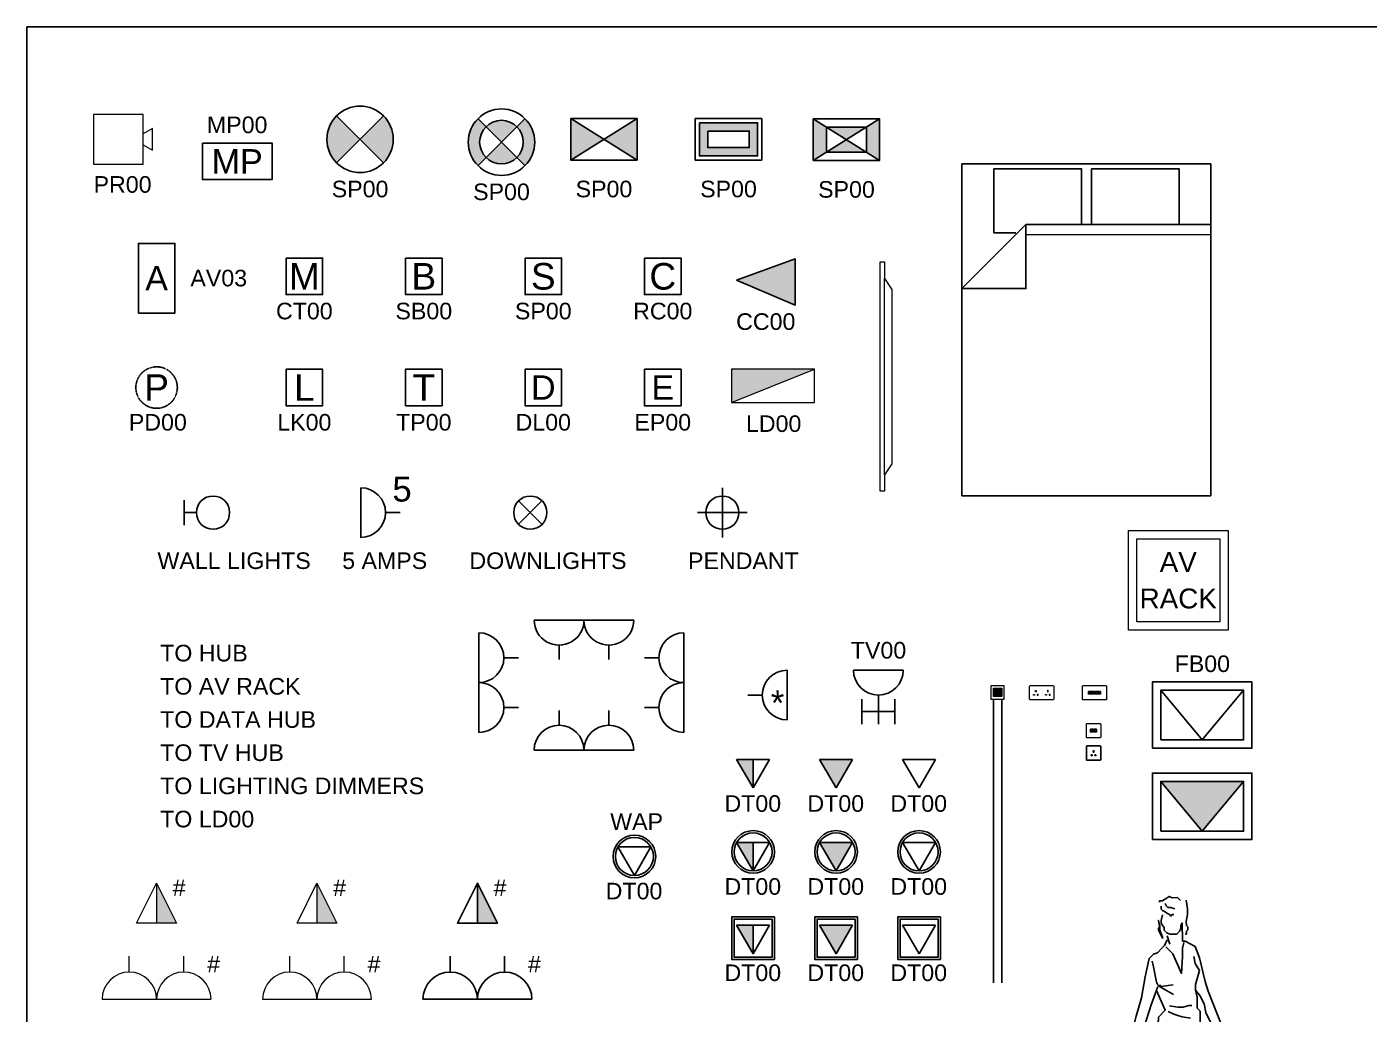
# Model space of a CAD drawing. Header units: millimetres. Extents: x -71336 to -33468, y -26189 to 22712.
# Drawn here: x -71111 to -63022, y -794 to 5157 of the extents above; entities that cross this region are included whole.
import ezdxf
from ezdxf.enums import TextEntityAlignment as Align

# ---------------------------------------------------------------- set-up
doc = ezdxf.new("R2010")
doc.units = ezdxf.units.MM
doc.linetypes.add('DASHED', pattern=[0.75, 0.5, -0.25])
for name, color, linetype in [('SC - 2 Core Speaker', 211, 'DASHED'), ('SC - Audio Equipment', 7, 'Continuous'), ('SC - AV Equipment', 7, 'Continuous'), ('SC - CCTV Camera Equipment', 7, 'Continuous'), ('SC - Containment', 30, 'Continuous'), ('SC - Entry Position Equipment', 7, 'Continuous'), ('SC - Equipment Text', 7, 'Continuous'), ('SC - Furniture', 253, 'Continuous'), ('SC - IDENT', 7, 'Continuous'), ('SC - Layout', 252, 'Continuous'), ('SC - Lighting Equipment', 7, 'Continuous'), ('SC - Power', 7, 'Continuous'), ('SC - Room Controller Equipment', 7, 'Continuous'), ('SC - Tel Data Socket Equipment', 7, 'Continuous'), ('SC - Touch Panel Equipment', 7, 'Continuous'), ('SC - TV Socket Equipment', 7, 'Continuous'), ('SC - Twin Audio', 4, 'DASHED')]:
    doc.layers.add(name, color=color, linetype=linetype)
for name, color, linetype, lineweight in [('SC - Containment HL', 1, 'Continuous', 13), ('SC - Containment LL', 5, 'Continuous', 13), ('SC - Equipment', 7, 'Continuous', 13)]:
    doc.layers.add(name, color=color, linetype=linetype, lineweight=lineweight)
doc.styles.add('CBRE', font='arial.ttf')
doc.styles.get("Standard").update_dxf_attribs({"font": 'arial.ttf', "height": 35})
doc.styles.add('STYLE1', font='arial.ttf', dxfattribs={"height": 50})

# ---------------------------------------------------------------- blocks, each defined once
blk = doc.blocks.new('Dual Speaker')
at = {"layer": 'SC - Audio Equipment'}
h = blk.add_hatch(color=0, dxfattribs=at)
h.paths.add_polyline_path([(-200, 0, 0.198912), (-141.4, -141.4), (-93, -93, -0.198912), (-131.6, 0, -0.198912), (-93, 93), (-141.4, 141.4, 0.198912)])
h.paths.add_polyline_path([(141.4, 141.4), (93, 93, -0.198912), (131.6, 0, -0.198912), (93, -93), (141.4, -141.4, 0.198912), (200, 0, 0.198912)])
h.paths.add_polyline_path([(93, 93, 0.414214), (-93, 93), (0, 0)])
h.paths.add_polyline_path([(0, 0), (-93, -93, 0.414214), (93, -93)])
at = {"layer": 'SC - Audio Equipment', "color": 0}
for p, q in [((-141.4, -141.4), (141.4, 141.4)), ((-141.4, 141.4), (141.4, -141.4))]:
    blk.add_line(p, q, dxfattribs=at)
at = {"layer": 'SC - Audio Equipment', "color": 0, "ltscale": 10}
blk.add_circle((0, 0), 200, dxfattribs=at)
at = {"layer": 'SC - Audio Equipment', "color": 0}
blk.add_circle((0, 0), 131.6, dxfattribs=at)
blk = doc.blocks.new('*U156')
at = {"layer": 'SC - Furniture', "color": 0, "linetype": 'Continuous'}
blk.add_line((426.7, 386.1), (427, 1500), dxfattribs=at)
at = {"layer": 'SC - Furniture', "color": 0, "ltscale": 5}
blk.add_lwpolyline([(0, 0), (2000, 0), (2000, 1500), (0, 1500)], close=True, dxfattribs=at)
at = {"layer": 'SC - Furniture', "color": 0, "linetype": 'Continuous'}
for points in [[(366, 1500), (365.8, 386.1), (751.8, 0), (751.8, 386.1), (365.8, 386.1)], [(365.8, 1310.4), (30.5, 1310.4), (30.5, 782), (365.8, 782)], [(365.8, 721.1), (30.5, 721.1), (30.5, 192.8), (416.6, 192.8), (416.6, 324.9)]]:
    blk.add_lwpolyline(points, dxfattribs=at)
blk = doc.blocks.new('Speaker Mono')
at = {"layer": 'SC - Audio Equipment', "ltscale": 10}
h = blk.add_hatch(color=0, dxfattribs=at)
h.paths.add_polyline_path([(-141.4, -141.4), (0, 0), (-141.4, 141.4, 0.198912), (-200, 0, 0.198912)])
h.paths.add_polyline_path([(141.4, -141.4, 0.198912), (200, 0, 0.198912), (141.4, 141.4), (0, 0)])
at = {"layer": 'SC - Audio Equipment', "color": 0, "ltscale": 10}
for p, q in [((-141.4, -141.4), (141.4, 141.4)), ((141.4, -141.4), (-141.4, 141.4))]:
    blk.add_line(p, q, dxfattribs=at)
blk.add_circle((0, 0), 200, dxfattribs=at)
blk = doc.blocks.new('GENERIC BRUSH PLATE - SINGLE GANG')
at = {"layer": 'SC - Equipment'}
for p, q in [((25, 40.8), (-25, 40.8)), ((25, 39.2), (-25, 39.2))]:
    blk.add_line(p, q, dxfattribs=at)
for points in [[(-40, 0), (-40, 80), (40, 80), (40, 0), (-40, 0)], [(-22, 65), (-22, 40.8)], [(-22, 39.2), (-22, 15)], [(-18, 65), (-18, 40.8)], [(-18, 39.2), (-18, 15)], [(-14, 65), (-14, 40.8)], [(-14, 39.2), (-14, 15)], [(-10, 65), (-10, 40.8)], [(-10, 39.2), (-10, 15)], [(-6, 65), (-6, 40.8)], [(-6, 39.2), (-6, 15)], [(-2, 65), (-2, 40.8)], [(-2, 39.2), (-2, 15)], [(2, 65), (2, 40.8)], [(2, 39.2), (2, 15)], [(6, 65), (6, 40.8)], [(6, 39.2), (6, 15)], [(10, 65), (10, 40.8)], [(10, 39.2), (10, 15)], [(14, 65), (14, 40.8)], [(14, 39.2), (14, 15)], [(18, 65), (18, 40.8)], [(18, 39.2), (18, 15)], [(22, 65), (22, 40.8)], [(22, 39.2), (22, 15)]]:
    blk.add_lwpolyline(points, dxfattribs=at)
blk.add_lwpolyline([(-25, 15), (25, 15), (25, 65), (-25, 65)], close=True, dxfattribs=at)
blk = doc.blocks.new('PERSON')
at = {"color": 0, "linetype": 'ByBlock'}
for p, q in [((35.7, 1497.9), (53.2, 1447.4)), ((338, 892.9), (330, 867.4)), ((122.5, 111.3), (156.8, 61)), ((-195.3, 39.1), (-153, 14.3)), ((199.2, 27.8), (224, 53.5))]:
    blk.add_line(p, q, dxfattribs=at)
for points in [[(-9.1, 1700.4), (-9.2, 1708.9), (7.5, 1709.1), (24.2, 1717.8), (49.1, 1735.1), (66, 1726.9), (99.6, 1727.4), (116.6, 1710.7)], [(150.2, 1711.2), (159.3, 1660.5), (159.8, 1626.7), (152, 1584.2), (152.3, 1558.8), (160.9, 1550.5), (161.1, 1533.6), (152.8, 1525), (153.1, 1508.1), (144.7, 1507.9)], [(-0.4, 1675.1), (-0.1, 1658.2), (8.4, 1649.9), (25.3, 1641.7), (33.8, 1633.3), (50.7, 1625.1), (59.2, 1616.7), (67.5, 1625.3), (75.9, 1625.5)], [(8.7, 1624.5), (0.8, 1590.5), (1.1, 1573.6), (9.7, 1556.8), (18.2, 1548.4), (18.5, 1531.5), (27, 1523.2), (35.5, 1514.8), (52.4, 1506.6), (60.8, 1506.7), (77.6, 1507), (94.3, 1507.2), (110.9, 1524.4), (119, 1541.4), (118.8, 1558.4), (126.9, 1575.4), (128.5, 1465.4)], [(24.6, 1692.4), (33.2, 1675.6), (41.7, 1667.3), (58.5, 1667.5), (83.8, 1659.4)], [(36.1, 1472.5), (19.8, 1438.4), (3.2, 1421.3), (-21.6, 1395.5), (-46.6, 1386.7), (-71.4, 1361), (-95, 1250.6), (-118.4, 1123.3), (-150.4, 1012.8), (-198.1, 826), (-147.4, 801.3), (-115, 886.4), (-99.2, 954.3), (-59.1, 1081.8), (-18.7, 1192.4)], [(28.3, 1430.1), (70.8, 1388.4), (122.9, 1270.6), (129.8, 1372.3), (129.1, 1423.1), (137, 1457)], [(128.5, 1465.4), (145.3, 1465.6), (204.5, 1432.6), (230.6, 1365.3), (266.2, 1221.9), (283.8, 1162.9), (370.9, 944.1)], [(196.9, 1373.3), (205.9, 1331.1), (231.7, 1289.1), (207.7, 1204.1), (208.2, 1170.3), (217.2, 1128.1), (218.2, 1060.4), (235.2, 1043.7), (236, 984.5), (265, 714.1), (240.1, 696.8), (198.3, 687.8), (156.4, 678.7), (114.4, 686.6), (72.5, 677.5), (-70.4, 700.9), (-54.6, 768.8), (-47.2, 836.6), (-39.4, 879), (-31.7, 929.9), (-15.8, 989.4), (-16, 1006.3), (25.3, 1049.2), (-26.7, 1166.9)], [(-54.4, 1344.3), (-45.5, 1310.6), (-27.4, 1217.7), (-18.8, 1200.9), (-10.3, 1192.6), (74.3, 1143)], [(-10.4, 1201), (-1.9, 1192.7), (73.5, 1202.2)], [(208.2, 1170.3), (233.9, 1136.8), (259.7, 1086.4), (268.9, 1035.8), (329.4, 909.7)], [(50.1, 1074.9), (100.6, 1067.2), (134.1, 1067.7), (167.6, 1076.6), (184.4, 1076.9)], [(42.2, 1041), (76, 1024.5), (101.3, 1016.4), (126.6, 1008.3), (177, 1000.6)], [(371.1, 927.2), (397.1, 868.3), (390.2, 766.7), (381.9, 758.1), (364.3, 817.1), (355.6, 833.9), (347.2, 833.8), (339.2, 808.3), (330.7, 816.6), (330.2, 850.4), (321.6, 867.2)], [(-197.6, 792.1), (-221.9, 732.6), (-204.2, 665.1), (-195.8, 665.2), (-180, 733.2), (-163.2, 733.4), (-163.1, 724.9), (-146.3, 725.2), (-155.2, 758.9), (-155.5, 784.3)], [(-146.4, 141.3), (-171.2, 115.6), (-170.7, 81.8), (-195.5, 56), (-203.8, 47.4), (-203.4, 22.1), (-203.3, 13.6), (-186.2, -11.5), (-160.8, -28.1), (-144.1, -19.4), (-127.6, -2.2), (-120.4, 82.5), (-112.7, 133.3), (-96.8, 192.8), (-31.8, 346), (-24.4, 413.8), (8.5, 456.6), (32.4, 550), (64.1, 677.4)], [(-61.9, 692.5), (-75.8, 489.2), (-83.9, 463.7), (-108.2, 404.2), (-140.7, 327.6), (-139.9, 276.8), (-146.4, 141.3)], [(114.5, 678.1), (115.3, 618.9), (124.8, 542.9), (117.4, 475.1), (93.3, 398.6), (102.6, 331), (129.5, 212.9), (130.2, 162.2), (122.4, 119.8), (106.1, 85.7), (106.6, 51.8), (123.7, 26.7), (131.9, 43.7), (140.1, 52.3), (157, 44.1), (199.2, 27.8), (224.6, 11.2), (241.4, 11.4), (266.5, 20.3), (274.7, 28.8), (249.2, 53.9), (215.4, 70.3), (206.7, 95.6), (172.3, 154.3), (180.2, 188.3), (187.6, 256.1), (202.6, 383.2), (202, 425.5), (201.5, 459.3), (226.2, 493.5), (217.3, 527.3), (231.8, 688.2)]]:
    blk.add_lwpolyline(points, dxfattribs=at)
at = {"color": 0, "linetype": 'ByBlock', "elevation": 0}
blk.add_lwpolyline([(10.8, 1480.6), (-15.1, 1531), (-15.2, 1539.5), (-7.1, 1556.5), (-15.9, 1590.3), (-7, 1548.1), (-6.7, 1531.2), (2, 1505.9)], close=True, dxfattribs=at)
blk = doc.blocks.new('LD')
at = {"layer": 'SC - Equipment', "ltscale": 5}
blk.add_hatch(color=256, dxfattribs=at).paths.add_polyline_path([(0, 0), (500, 200), (0, 200)])
blk.add_line((0, 0), (500, 200), dxfattribs=at)
blk.add_lwpolyline([(0, 0), (500, 0), (500, 200), (0, 200)], close=True, dxfattribs=at)
blk = doc.blocks.new('WALL_VoiceData')
at = {"layer": 'SC - AV Equipment', "ltscale": 5}
h = blk.add_hatch(color=256, dxfattribs=at)
h.dxf.hatch_style = 1
h.paths.add_polyline_path([(0, -171.9), (0, 0), (-99.3, 0)])
blk.add_line((0, -171.9), (0, 0), dxfattribs=at)
at = {"layer": 'SC - Tel Data Socket Equipment', "ltscale": 5}
for p, q in [((-99.3, 0), (0, -171.9)), ((-99.3, 0), (99.3, 0)), ((99.3, 0), (0, -171.9))]:
    blk.add_line(p, q, dxfattribs=at)
blk = doc.blocks.new('WALL_VOICE')
at = {"layer": 'SC - AV Equipment', "ltscale": 5}
h = blk.add_hatch(color=256, dxfattribs=at)
h.dxf.hatch_style = 1
h.paths.add_polyline_path([(-99.3, 0), (0, -171.9), (99.3, 0)])
at = {"layer": 'SC - Tel Data Socket Equipment', "ltscale": 5}
for p, q in [((-99.3, 0), (0, -171.9)), ((-99.3, 0), (99.3, 0)), ((99.3, 0), (0, -171.9))]:
    blk.add_line(p, q, dxfattribs=at)
blk = doc.blocks.new('WALL_DATA')
at = {"layer": 'SC - Tel Data Socket Equipment', "ltscale": 5}
for p, q in [((-99.3, 0), (0, -171.9)), ((-99.3, 0), (99.3, 0)), ((99.3, 0), (0, -171.9))]:
    blk.add_line(p, q, dxfattribs=at)
blk = doc.blocks.new('CEILING_VOICEDATA')
at = {"layer": 'SC - AV Equipment', "ltscale": 5}
h = blk.add_hatch(color=256, dxfattribs=at)
h.dxf.hatch_style = 1
h.paths.add_polyline_path([(0, 0), (-99.3, 0), (0, -171.9)])
blk.add_line((0, -171.9), (0, 0), dxfattribs=at)
at = {"layer": 'SC - Tel Data Socket Equipment', "ltscale": 5}
for p, q in [((-99.3, 0), (0, -171.9)), ((-99.3, 0), (99.3, 0)), ((99.3, 0), (0, -171.9))]:
    blk.add_line(p, q, dxfattribs=at)
for radius in [128.4, 114.6]:
    blk.add_circle((0, -57.3), radius, dxfattribs=at)
blk = doc.blocks.new('CEILING_VOICE')
at = {"ltscale": 5}
h = blk.add_hatch(color=256, dxfattribs=at)
h.dxf.hatch_style = 1
h.paths.add_polyline_path([(99.3, 0), (-99.3, 0), (0, -171.9)])
at = {"layer": 'SC - Tel Data Socket Equipment', "ltscale": 5}
for p, q in [((-99.3, 0), (0, -171.9)), ((-99.3, 0), (99.3, 0)), ((99.3, 0), (0, -171.9))]:
    blk.add_line(p, q, dxfattribs=at)
for radius in [128.4, 114.6]:
    blk.add_circle((0, -57.3), radius, dxfattribs=at)
blk = doc.blocks.new('CEILING_DATA')
at = {"layer": 'SC - Tel Data Socket Equipment', "ltscale": 5}
for p, q in [((-99.3, 0), (0, -171.9)), ((-99.3, 0), (99.3, 0)), ((99.3, 0), (0, -171.9))]:
    blk.add_line(p, q, dxfattribs=at)
for radius in [128.4, 114.6]:
    blk.add_circle((0, -57.3), radius, dxfattribs=at)
blk = doc.blocks.new('FLOOR_VOICEDATA')
at = {"layer": 'SC - AV Equipment', "ltscale": 5}
h = blk.add_hatch(color=256, dxfattribs=at)
h.dxf.hatch_style = 1
h.paths.add_polyline_path([(0, 0), (-99.3, 0), (0, -171.9)])
blk.add_line((0, -171.9), (0, 0), dxfattribs=at)
for points in [[(128.4, 51.1), (-128.4, 51.1), (-128.4, -205.7), (128.4, -205.7)], [(114.6, 37.3), (-114.6, 37.3), (-114.6, -191.9), (114.6, -191.9)]]:
    blk.add_lwpolyline(points, close=True, dxfattribs=at)
at = {"layer": 'SC - Tel Data Socket Equipment', "ltscale": 5}
for p, q in [((-99.3, 0), (0, -171.9)), ((-99.3, 0), (99.3, 0)), ((99.3, 0), (0, -171.9))]:
    blk.add_line(p, q, dxfattribs=at)
blk = doc.blocks.new('FLOOR_VOICE')
at = {"layer": 'SC - AV Equipment', "ltscale": 5}
h = blk.add_hatch(color=256, dxfattribs=at)
h.dxf.hatch_style = 1
h.paths.add_polyline_path([(99.3, 0), (-99.3, 0), (0, -171.9)])
for points in [[(128.4, 51.1), (-128.4, 51.1), (-128.4, -205.7), (128.4, -205.7)], [(114.6, 37.3), (-114.6, 37.3), (-114.6, -191.9), (114.6, -191.9)]]:
    blk.add_lwpolyline(points, close=True, dxfattribs=at)
at = {"layer": 'SC - Tel Data Socket Equipment', "ltscale": 5}
for p, q in [((-99.3, 0), (0, -171.9)), ((-99.3, 0), (99.3, 0)), ((99.3, 0), (0, -171.9))]:
    blk.add_line(p, q, dxfattribs=at)
blk = doc.blocks.new('FLOOR_DATA')
at = {"layer": 'SC - AV Equipment', "ltscale": 5}
for points in [[(128.4, 51.1), (-128.4, 51.1), (-128.4, -205.7), (128.4, -205.7)], [(114.6, 37.3), (-114.6, 37.3), (-114.6, -191.9), (114.6, -191.9)]]:
    blk.add_lwpolyline(points, close=True, dxfattribs=at)
at = {"layer": 'SC - Tel Data Socket Equipment', "ltscale": 5}
for p, q in [((-99.3, 0), (0, -171.9)), ((-99.3, 0), (99.3, 0)), ((99.3, 0), (0, -171.9))]:
    blk.add_line(p, q, dxfattribs=at)
blk = doc.blocks.new('Downlights')
at = {"color": 0, "linetype": 'ByBlock'}
for p, q in [((70.6, -70.6), (-70.6, 70.6)), ((-70.5, -70.5), (70.5, 70.5))]:
    blk.add_line(p, q, dxfattribs=at)
blk.add_circle((0, 0), 100, dxfattribs=at)
blk = doc.blocks.new('Motorised Curtain')
at = {"color": 0, "linetype": 'ByBlock'}
blk.add_lwpolyline([(-110, 220), (110, 220), (110, 0), (-110, 0)], close=True, dxfattribs=at)
at = {"color": 0, "linetype": 'ByBlock', "style": 'STYLE1'}
blk.add_text('M', height=160, dxfattribs=at).set_placement((0, 110), align=Align.MIDDLE_CENTER)
blk = doc.blocks.new('Speaker')
at = {"layer": 'SC - Audio Equipment', "color": 0, "linetype": 'ByBlock'}
blk.add_lwpolyline([(-110, 220), (110, 220), (110, 0), (-110, 0)], close=True, dxfattribs=at)
at = {"layer": 'SC - Audio Equipment', "color": 0, "linetype": 'ByBlock', "style": 'STYLE1'}
blk.add_text('S', height=160, dxfattribs=at).set_placement((0, 110), align=Align.MIDDLE_CENTER)
blk = doc.blocks.new('Lighting Keypad')
at = {"layer": 'SC - Lighting Equipment', "color": 0, "linetype": 'ByBlock'}
blk.add_lwpolyline([(-110, 220), (110, 220), (110, 0), (-110, 0)], close=True, dxfattribs=at)
at = {"layer": 'SC - Lighting Equipment', "color": 0, "linetype": 'ByBlock', "style": 'STYLE1'}
blk.add_text('L', height=160, dxfattribs=at).set_placement((0, 110), align=Align.MIDDLE_CENTER)
blk = doc.blocks.new('Projector')
at = {"layer": 'SC - Equipment', "color": 0, "linetype": 'ByBlock'}
blk.add_lwpolyline([(150, 117.5), (150, 300), (-150, 300), (-150, 0), (150, 0), (150, 117.5), (206.2, 85), (206.2, 215), (150, 182.5)], dxfattribs=at)
blk = doc.blocks.new('AV Rack')
at = {"layer": 'SC - Equipment', "color": 0}
for points in [[(-300, 600), (300, 600), (300, 0), (-300, 0)], [(-250, 550), (250, 550), (250, 50), (-250, 50)]]:
    blk.add_lwpolyline(points, close=True, dxfattribs=at)
at = {"layer": 'SC - Equipment', "color": 0, "insert": (0, 300), "char_height": 120, "attachment_point": 5, "line_spacing_factor": 1.1, "style": 'STYLE1', "bg_fill": 3, "box_fill_scale": 1.05, "bg_fill_color": 256, "bg_fill_transparency": 0}
blk.add_mtext_dynamic_manual_height_columns('AV RACK', width=349.567, gutter_width=150, heights=[0], dxfattribs=at)
blk = doc.blocks.new('CCTV Camera')
at = {"layer": 'SC - CCTV Camera Equipment'}
blk.add_hatch(color=256, dxfattribs=at).paths.add_polyline_path([(-353.5, 10.5), (0, -139.2), (0, 139.2)])
blk.add_lwpolyline([(-353.5, 10.5), (0, -139.2), (0, 139.2)], close=True, dxfattribs=at)
blk = doc.blocks.new('HIGH LEVEL DSSO')
at = {"layer": 'SC - Containment HL'}
for p, q in [((-164.1, 164.1), (-164.1, 259.8)), ((164.1, 164.1), (164.1, 259.8)), ((-328.1, 0), (328.1, 0))]:
    blk.add_line(p, q, dxfattribs=at)
for centre in [(-164.1, 0), (164.1, 0)]:
    blk.add_arc(centre, 164.1, 0, 180, dxfattribs=at)
blk = doc.blocks.new('*U92')
at = {"layer": 'SC - Containment HL'}
blk.add_blockref('HIGH LEVEL DSSO', (0, 0), dxfattribs=at)
at = {"layer": 'SC - Containment HL', "ltscale": 5, "style": 'CBRE'}
blk.add_attdef('POWER', text='', height=100, dxfattribs=at).set_placement((305.1, 212.1), align=Align.MIDDLE_LEFT)
blk = doc.blocks.new('LOW LEVEL DATA SYMBOL')
at = {"layer": 'SC - Containment LL'}
blk.add_hatch(color=256, dxfattribs=at).paths.add_polyline_path([(120.3, 0), (0, 240.5), (0, 0)])
blk.add_line((0, 240.5), (0, 0), dxfattribs=at)
blk.add_lwpolyline([(0, 240.5), (0, 240.5), (120.3, 0), (-120.3, 0)], close=True, dxfattribs=at)
blk = doc.blocks.new('*U93')
at = {"layer": 'SC - Containment LL'}
blk.add_blockref('LOW LEVEL DATA SYMBOL', (0, 0), dxfattribs=at)
at = {"layer": 'SC - Containment LL', "ltscale": 5, "style": 'CBRE'}
blk.add_attdef('DATA', text='', height=100, dxfattribs=at).set_placement((97.2, 212.1), align=Align.MIDDLE_LEFT)
blk = doc.blocks.new('HIGH LEVEL DATA SYMBOL')
at = {"layer": 'SC - Containment HL'}
blk.add_hatch(color=256, dxfattribs=at).paths.add_polyline_path([(120.3, 0), (0, 240.5), (0, 0)])
blk.add_line((0, 240.5), (0, 0), dxfattribs=at)
blk.add_lwpolyline([(0, 240.5), (0, 240.5), (120.3, 0), (-120.3, 0)], close=True, dxfattribs=at)
blk = doc.blocks.new('*U94')
at = {"layer": 'SC - Containment HL'}
blk.add_blockref('HIGH LEVEL DATA SYMBOL', (0, 0), dxfattribs=at)
at = {"layer": 'SC - Containment HL', "ltscale": 5, "style": 'CBRE'}
blk.add_attdef('DATA', text='', height=100, dxfattribs=at).set_placement((97.2, 212.1), align=Align.MIDDLE_LEFT)
blk = doc.blocks.new('LOW LEVEL DSSO')
at = {"layer": 'SC - Containment LL'}
for p, q in [((-164.1, 164.1), (-164.1, 259.8)), ((164.1, 164.1), (164.1, 259.8)), ((-328.1, 0), (328.1, 0))]:
    blk.add_line(p, q, dxfattribs=at)
for centre in [(-164.1, 0), (164.1, 0)]:
    blk.add_arc(centre, 164.1, 0, 180, dxfattribs=at)
blk = doc.blocks.new('*U95')
at = {"layer": 'SC - Containment LL'}
blk.add_blockref('LOW LEVEL DSSO', (0, 0), dxfattribs=at)
at = {"layer": 'SC - Containment LL', "ltscale": 5, "style": 'CBRE'}
blk.add_attdef('POWER', text='', height=100, dxfattribs=at).set_placement((305.1, 212.1), align=Align.MIDDLE_LEFT)
blk = doc.blocks.new('*U101')
at = {"color": 0, "linetype": 'ByBlock'}
blk.add_line((0, 300), (0, -300), dxfattribs=at)
at = {"color": 0, "linetype": 'ByBlock', "ltscale": 10}
for p, q in [((150, 150), (237.5, 150)), ((150, -150), (237.5, -150))]:
    blk.add_line(p, q, dxfattribs=at)
for centre in [(0, 150), (0, -150)]:
    blk.add_arc(centre, 150, 270, 90, dxfattribs=at)
blk = doc.blocks.new('*U102')
at = {"color": 0, "linetype": 'ByBlock'}
blk.add_line((0, 300), (0, -300), dxfattribs=at)
at = {"color": 0, "linetype": 'ByBlock', "ltscale": 10}
for p, q in [((150, 150), (237.5, 150)), ((150, -150), (237.5, -150))]:
    blk.add_line(p, q, dxfattribs=at)
for centre in [(0, 150), (0, -150)]:
    blk.add_arc(centre, 150, 270, 90, dxfattribs=at)
blk = doc.blocks.new('*U103')
at = {"color": 0, "linetype": 'ByBlock'}
blk.add_line((0, 300), (0, -300), dxfattribs=at)
at = {"color": 0, "linetype": 'ByBlock', "ltscale": 10}
for p, q in [((150, 150), (237.5, 150)), ((150, -150), (237.5, -150))]:
    blk.add_line(p, q, dxfattribs=at)
for centre in [(0, 150), (0, -150)]:
    blk.add_arc(centre, 150, 270, 90, dxfattribs=at)
blk = doc.blocks.new('*U104')
at = {"color": 0, "linetype": 'ByBlock'}
blk.add_line((0, 300), (0, -300), dxfattribs=at)
at = {"color": 0, "linetype": 'ByBlock', "ltscale": 10}
for p, q in [((150, 150), (237.5, 150)), ((150, -150), (237.5, -150))]:
    blk.add_line(p, q, dxfattribs=at)
for centre in [(0, 150), (0, -150)]:
    blk.add_arc(centre, 150, 270, 90, dxfattribs=at)
blk = doc.blocks.new('*U105')
at = {"color": 0, "ltscale": 10}
for p, q in [((-100, 175), (-100, 325)), ((0, 150), (0, 325)), ((100, 175), (100, 325)), ((-100, 250), (100, 250))]:
    blk.add_line(p, q, dxfattribs=at)
at = {"color": 0, "linetype": 'ByBlock'}
blk.add_line((150, 0), (-150, 0), dxfattribs=at)
at = {"color": 0, "ltscale": 10}
blk.add_arc((0, 0), 150, 0, 180, dxfattribs=at)
blk = doc.blocks.new('TABLE CONNECTION BOX')
at = {"layer": 'SC - Containment', "ltscale": 5}
h = blk.add_hatch(color=256, dxfattribs=at)
h.dxf.hatch_style = 1
h.paths.add_polyline_path([(-250, 150), (250, 150), (0, -150)])
for points in [[(-300, -200), (-300, 200), (300, 200), (300, -200)], [(-250, -150), (-250, 150), (250, 150), (250, -150)]]:
    blk.add_lwpolyline(points, close=True, dxfattribs=at)
at = {"layer": 'SC - Containment'}
blk.add_lwpolyline([(-250, 150), (0, -150), (250, 150)], dxfattribs=at)
blk = doc.blocks.new('Speaker - Invisible Stereo')
at = {"ltscale": 5}
h = blk.add_hatch(color=0, dxfattribs=at)
h.dxf.hatch_style = 1
h.paths.add_polyline_path([(-120, 75), (0, 0), (120, 75)])
h.paths.add_polyline_path([(120, -75), (0, 0), (-120, -75)])
h.paths.add_polyline_path([(200, 125), (120, 75), (120, -75), (200, -125)])
h.paths.add_polyline_path([(-200, -125), (-120, -75), (-120, 75), (-200, 125)])
at = {"color": 0, "ltscale": 5}
for points in [[(-200, -125), (200, -125), (200, 125), (-200, 125)], [(-120, -75), (120, -75), (120, 75), (-120, 75)], [(-120, -75), (120, -75), (120, 75), (-120, 75)]]:
    blk.add_lwpolyline(points, close=True, dxfattribs=at)
for points in [[(-200, 125), (200, -125)], [(-200, -125), (200, 125)]]:
    blk.add_lwpolyline(points, dxfattribs=at)
blk = doc.blocks.new('Speaker - Invisible Mono')
at = {"ltscale": 5}
h = blk.add_hatch(color=0, dxfattribs=at)
h.dxf.hatch_style = 1
h.paths.add_polyline_path([(200, -125), (200, 125), (0, 0)])
h.paths.add_polyline_path([(-200, 125), (-200, -125), (0, 0)])
blk.add_lwpolyline([(-200, 125), (200, 125), (200, -125), (-200, -125)], close=True, dxfattribs=at)
for points in [[(-200, -125), (200, 125)], [(200, -125), (-200, 125)]]:
    blk.add_lwpolyline(points, dxfattribs=at)
blk = doc.blocks.new('INVISIBLE SUB')
at = {"layer": 'SC - Audio Equipment', "ltscale": 5}
h = blk.add_hatch(color=0, dxfattribs=at)
h.dxf.hatch_style = 1
h.paths.add_polyline_path([(-175, 100), (-175, -100), (175, -100), (175, 100)])
h.paths.add_polyline_path([(125, 50), (125, -50), (-125, -50), (-125, 50)], flags=16)
at = {"layer": 'SC - Audio Equipment', "color": 0, "ltscale": 5}
for points in [[(-200, 125), (200, 125), (200, -125), (-200, -125)], [(-175, 100), (175, 100), (175, -100), (-175, -100)], [(-125, 50), (125, 50), (125, -50), (-125, -50)]]:
    blk.add_lwpolyline(points, close=True, dxfattribs=at)
blk = doc.blocks.new('MID LEVEL DATA')
at = {"layer": 'SC - Containment'}
blk.add_hatch(color=256, dxfattribs=at).paths.add_polyline_path([(120.3, 0), (0, 240.5), (0, 0)])
blk.add_line((0, 240.5), (0, 0), dxfattribs=at)
blk.add_lwpolyline([(0, 240.5), (0, 240.5), (120.3, 0), (-120.3, 0)], close=True, dxfattribs=at)
blk = doc.blocks.new('MID LEVEL POWER')
at = {"layer": 'SC - Containment'}
for p, q in [((-164.1, 164.1), (-164.1, 259.8)), ((164.1, 164.1), (164.1, 259.8)), ((-328.1, 0), (328.1, 0))]:
    blk.add_line(p, q, dxfattribs=at)
for centre in [(-164.1, 0), (164.1, 0)]:
    blk.add_arc(centre, 164.1, 0, 180, dxfattribs=at)
blk = doc.blocks.new('GENERIC DSSO')
at = {"layer": 'SC - Equipment', "ltscale": 5}
blk.add_lwpolyline([(-65, 86), (71, 86, -0.414213562), (76, 81), (76, 5, -0.414213562), (71, 0), (-65, 0, -0.414213562), (-70, 5), (-70, 81, -0.414213562)], format="xyb", close=True, dxfattribs=at)
for points in [[(-47.775, 32.6675), (-41.425, 32.6675), (-41.425, 28.6675), (-47.775, 28.6675)], [(-35.5, 56.8325), (-31.5, 56.8325), (-31.5, 48.9025), (-35.5, 48.9025)], [(-19.225, 32.6675), (-25.575, 32.6675), (-25.575, 28.6675), (-19.225, 28.6675)], [(25.225, 32.6675), (31.575, 32.6675), (31.575, 28.6675), (25.225, 28.6675)], [(41.5, 56.8325), (37.5, 56.8325), (37.5, 48.9025), (41.5, 48.9025)], [(53.775, 32.6675), (47.425, 32.6675), (47.425, 28.6675), (53.775, 28.6675)]]:
    blk.add_lwpolyline(points, close=True, dxfattribs=at)
blk = doc.blocks.new('GENERIC LAN 4-PORT')
at = {"layer": 'SC - Equipment'}
for p, q in [((-36.7, 34.5), (-36.7, 51.5)), ((-20.2, 51.5), (-36.7, 51.5)), ((-20.2, 34.5), (-36.7, 34.5)), ((-34.8, 47.2), (-34.8, 39.9)), ((-22.1, 47.2), (-34.8, 47.2)), ((-34.8, 39.9), (-31.6, 39.9)), ((-31.6, 39.9), (-31.6, 36.7)), ((-31.6, 36.7), (-25.4, 36.7)), ((-25.4, 36.7), (-25.4, 39.9)), ((-25.4, 39.9), (-22.1, 39.9)), ((-22.1, 39.9), (-22.1, 47.2)), ((-20.2, 51.5), (-20.2, 34.5)), ((-17.7, 34.5), (-17.7, 51.5)), ((-1.2, 51.5), (-17.7, 51.5)), ((-1.2, 34.5), (-17.7, 34.5)), ((-15.8, 47.2), (-15.8, 39.9)), ((-3.1, 47.2), (-15.8, 47.2)), ((-15.8, 39.9), (-12.6, 39.9)), ((-12.6, 39.9), (-12.6, 36.7)), ((-12.6, 36.7), (-6.4, 36.7)), ((-6.4, 36.7), (-6.4, 39.9)), ((-6.4, 39.9), (-3.1, 39.9)), ((-3.1, 39.9), (-3.1, 47.2)), ((-1.2, 51.5), (-1.2, 34.5)), ((1.3, 34.5), (1.3, 51.5)), ((17.7, 51.5), (1.3, 51.5)), ((17.7, 34.5), (1.3, 34.5)), ((3.1, 47.2), (3.1, 39.9)), ((15.8, 47.2), (3.1, 47.2)), ((3.1, 39.9), (6.4, 39.9)), ((6.4, 39.9), (6.4, 36.7)), ((6.4, 36.7), (12.6, 36.7)), ((12.6, 36.7), (12.6, 39.9)), ((12.6, 39.9), (15.8, 39.9)), ((15.8, 39.9), (15.8, 47.2)), ((17.7, 51.5), (17.7, 34.5)), ((20.2, 34.5), (20.2, 51.5)), ((36.7, 51.5), (20.2, 51.5)), ((36.7, 34.5), (20.2, 34.5)), ((22.1, 47.2), (22.1, 39.9)), ((34.8, 47.2), (22.1, 47.2)), ((22.1, 39.9), (25.4, 39.9)), ((25.4, 39.9), (25.4, 36.7)), ((25.4, 36.7), (31.6, 36.7)), ((31.6, 36.7), (31.6, 39.9)), ((31.6, 39.9), (34.8, 39.9)), ((34.8, 39.9), (34.8, 47.2)), ((36.7, 51.5), (36.7, 34.5))]:
    blk.add_line(p, q, dxfattribs=at)
at = {"layer": 'SC - Equipment', "ltscale": 5}
blk.add_lwpolyline([(-68, 86), (68, 86, -0.414214), (73, 81), (73, 5, -0.414214), (68, 0), (-68, 0, -0.414214), (-73, 5), (-73, 81, -0.414214)], format="xyb", close=True, dxfattribs=at)
blk = doc.blocks.new('GENERIC LAN 2-PORT')
at = {"layer": 'SC - Equipment', "color": 32, "true_color": 0xcd6928}
for p, q in [((-17.7, 34.5), (-17.7, 51.5)), ((-1.3, 51.5), (-17.7, 51.5)), ((-1.3, 34.5), (-17.7, 34.5)), ((-15.8, 47.2), (-15.8, 39.9)), ((-3.1, 47.2), (-15.8, 47.2)), ((-15.8, 39.9), (-12.6, 39.9)), ((-12.6, 39.9), (-12.6, 36.7)), ((-12.6, 36.7), (-6.4, 36.7)), ((-6.4, 36.7), (-6.4, 39.9)), ((-6.4, 39.9), (-3.1, 39.9)), ((-3.1, 39.9), (-3.1, 47.2)), ((-1.3, 51.5), (-1.3, 34.5)), ((1.2, 34.5), (1.2, 51.5)), ((17.7, 51.5), (1.2, 51.5)), ((17.7, 34.5), (1.2, 34.5)), ((3.1, 47.2), (3.1, 39.9)), ((15.8, 47.2), (3.1, 47.2)), ((3.1, 39.9), (6.4, 39.9)), ((6.4, 39.9), (6.4, 36.7)), ((6.4, 36.7), (12.6, 36.7)), ((12.6, 36.7), (12.6, 39.9)), ((12.6, 39.9), (15.8, 39.9)), ((15.8, 39.9), (15.8, 47.2)), ((17.7, 51.5), (17.7, 34.5))]:
    blk.add_line(p, q, dxfattribs=at)
at = {"layer": 'SC - Equipment', "color": 32, "ltscale": 5, "true_color": 0xcd6928}
blk.add_lwpolyline([(-38, 86), (38, 86, -0.414214), (43, 81), (43, 5, -0.414214), (38, 0), (-38, 0, -0.414214), (-43, 5), (-43, 81, -0.414214)], format="xyb", close=True, dxfattribs=at)
blk = doc.blocks.new('GENERIC SINGLE GANG 13A SOCKET - FRONT')
at = {"layer": 'SC - Containment', "ltscale": 5}
blk.add_lwpolyline([(-38, 86), (38, 86, -0.414213562), (43, 81), (43, 5, -0.414213562), (38, 0), (-38, 0, -0.414213562), (-43, 5), (-43, 81, -0.414213562)], format="xyb", close=True, dxfattribs=at)
for points in [[(-14.275, 32.6675), (-7.925, 32.6675), (-7.925, 28.6675), (-14.275, 28.6675)], [(-2, 56.8325), (2, 56.8325), (2, 48.9025), (-2, 48.9025)], [(14.275, 32.6675), (7.925, 32.6675), (7.925, 28.6675), (14.275, 28.6675)]]:
    blk.add_lwpolyline(points, close=True, dxfattribs=at)
blk = doc.blocks.new('FLOOR CONNECTION BOX')
at = {"layer": 'SC - Containment', "ltscale": 5}
for points in [[(-300, -200), (-300, 200), (300, 200), (300, -200)], [(-250, -150), (-250, 150), (250, 150), (250, -150)]]:
    blk.add_lwpolyline(points, close=True, dxfattribs=at)
at = {"layer": 'SC - Containment'}
blk.add_lwpolyline([(-250, 150), (0, -150), (250, 150)], dxfattribs=at)
blk = doc.blocks.new('Subwoofer Plate')
at = {"layer": 'SC - Audio Equipment', "color": 0, "linetype": 'ByBlock'}
blk.add_lwpolyline([(-110, 220), (110, 220), (110, 0), (-110, 0)], close=True, dxfattribs=at)
at = {"layer": 'SC - Audio Equipment', "color": 0, "linetype": 'ByBlock', "ltscale": 5, "insert": (0, 110), "char_height": 160, "width": 190, "attachment_point": 5, "style": 'STYLE1', "bg_fill": 3, "box_fill_scale": 1, "bg_fill_color": 256, "bg_fill_transparency": 0}
blk.add_mtext('B', dxfattribs=at)
blk = doc.blocks.new('PIR Symbol')
at = {"layer": 'SC - Lighting Equipment', "linetype": 'ByBlock'}
blk.add_circle((0, 0), 125, dxfattribs=at)
at = {"layer": 'SC - Lighting Equipment', "ltscale": 5, "insert": (0, 0), "char_height": 160, "width": 149.831, "attachment_point": 5, "style": 'STYLE1', "bg_fill": 3, "box_fill_scale": 1, "bg_fill_color": 256, "bg_fill_transparency": 0}
blk.add_mtext('P', dxfattribs=at)
blk = doc.blocks.new('SPUR')
at = {"layer": 'SC - Power', "ltscale": 5}
for points in [[(-0.4, -150, -0.998806), (0, 150), (0, -150, -0.414214)], [(-237.5, 0), (-150, 0, -0.414214)]]:
    blk.add_lwpolyline(points, format="xyb", dxfattribs=at)
at = {"layer": 'SC - Power', "linetype": 'ByBlock', "ltscale": 5}
blk.add_text('*', height=150, dxfattribs=at).set_placement((-98.2, -122.4))

msp = doc.modelspace()

# ---------------------------------------------------------------- linework, layer by layer
at = {"layer": 'SC - Audio Equipment'}
msp.add_lwpolyline([(-70163.804, 2229.212), (-70088.804, 2229.212, -0.05054997)], format="xyb", dxfattribs=at)
at = {"layer": 'SC - AV Equipment', "linetype": 'ByBlock'}
for points in [[(-70053.389, 4456.085), (-70053.389, 4236.085), (-69633.389, 4236.085), (-69633.389, 4456.085)], [(-70439.051, 3431.986), (-70219.051, 3431.986), (-70219.051, 3851.986), (-70439.051, 3851.986)]]:
    msp.add_lwpolyline(points, close=True, dxfattribs=at)
at = {"layer": 'SC - Containment'}
for p, q in [((-65285.49, 1105.294), (-65285.49, -604.06)), ((-65235.49, 1105.294), (-65235.49, -604.06))]:
    msp.add_line(p, q, dxfattribs=at)
at = {"layer": 'SC - Entry Position Equipment'}
for points in [[(-68108.72, 3092.821), (-67888.72, 3092.821), (-67888.72, 2872.821), (-68108.72, 2872.821)], [(-67388.72, 3092.821), (-67168.72, 3092.821), (-67168.72, 2872.821), (-67388.72, 2872.821)]]:
    msp.add_lwpolyline(points, close=True, dxfattribs=at)
at = {"layer": 'SC - Equipment', "color": 6, "ltscale": 5}
msp.add_lwpolyline([(-65943.239, 2457.454), (-65943.239, 3640.454), (-65897.239, 3574.636), (-65897.239, 2523.272), (-65943.239, 2457.454), (-65943.239, 2357.454), (-65969.239, 2357.454), (-65969.239, 3740.454), (-65943.239, 3740.454), (-65943.239, 3640.454)], dxfattribs=at)
at = {"layer": 'SC - Layout'}
msp.add_lwpolyline([(-71111.023, 5156.741), (-54485.835, 5156.741), (-54485.835, -5688.854), (-71111.023, -5688.854)], close=True, dxfattribs=at)
at = {"layer": 'SC - Lighting Equipment', "linetype": 'ByBlock'}
for p, q in [((-66919.455, 2079.212), (-66919.455, 2379.212)), ((-67069.455, 2229.212), (-66769.455, 2229.212))]:
    msp.add_line(p, q, dxfattribs=at)
at = {"layer": 'SC - Lighting Equipment'}
for points in [[(-69099.197, 2379.212), (-69099.197, 2079.212, 0.99801116), (-69098.599, 2379.211)], [(-68861.697, 2229.212), (-68949.197, 2229.212, 0.41421356)]]:
    msp.add_lwpolyline(points, format="xyb", dxfattribs=at)
msp.add_lwpolyline([(-70163.804, 2154.212), (-70163.804, 2304.212)], dxfattribs=at)
msp.add_circle((-69988.804, 2229.212), 100, dxfattribs=at)
at = {"layer": 'SC - Lighting Equipment', "linetype": 'ByBlock'}
msp.add_circle((-66919.455, 2229.212), 100, dxfattribs=at)
at = {"layer": 'SC - Room Controller Equipment', "linetype": 'ByBlock'}
msp.add_lwpolyline([(-67388.72, 3763.334), (-67168.72, 3763.334), (-67168.72, 3543.334), (-67388.72, 3543.334)], close=True, dxfattribs=at)
at = {"layer": 'SC - Touch Panel Equipment', "linetype": 'ByBlock'}
msp.add_lwpolyline([(-68828.72, 3092.821), (-68608.72, 3092.821), (-68608.72, 2872.821), (-68828.72, 2872.821)], close=True, dxfattribs=at)

# ---------------------------------------------------------------- block references
for name, p in [('Speaker - Invisible Mono', (-67632.963, 4478.77)), ('Speaker - Invisible Stereo', (-66171.5, 4476.398)), ('SPUR', (-66529.333, 1129.617))]:
    msp.add_blockref(name, p)
at = {"rotation": 1.494176530970429e-05}
msp.add_blockref('PERSON', (-64275.496, -1818.674, 0), dxfattribs=at)
at = {"layer": 'SC - Audio Equipment'}
for name, p in [('Speaker Mono', (-69102.75, 4478.77)), ('INVISIBLE SUB', (-66882.463, 4478.77))]:
    msp.add_blockref(name, p, dxfattribs=at)
at = {"layer": 'SC - Audio Equipment', "linetype": 'ByBlock'}
msp.add_blockref('Dual Speaker', (-68250.545, 4461.757), dxfattribs=at)
at = {"layer": 'SC - Containment'}
msp.add_blockref('FLOOR CONNECTION BOX', (-64027.942, 1008.991, 500), dxfattribs=at)
at = {"layer": 'SC - Containment', "ltscale": 5}
ref = msp.add_blockref('MID LEVEL DATA', (-68395.543, -244.238), dxfattribs=at)
ref.add_attrib('DATA', '#', dxfattribs={"ltscale": 5, "height": 100, "style": 'CBRE'}).set_placement((-68298.318, -32.129), align=Align.MIDDLE_LEFT)
ref = msp.add_blockref('MID LEVEL POWER', (-68395.543, -704.003), dxfattribs=at)
ref.add_attrib('POWER', '#', dxfattribs={"ltscale": 5, "height": 100, "style": 'CBRE'}).set_placement((-68090.467, -491.895), align=Align.MIDDLE_LEFT)
at = {"layer": 'SC - Containment HL'}
for name, p, values in [('*U94', (-69362.428, -244.238), {'DATA': '#'}), ('*U92', (-69362.428, -704.003), {'POWER': '#'})]:
    msp.add_blockref(name, p, dxfattribs=at).add_auto_attribs(values)
at = {"layer": 'SC - Containment LL'}
for name, p, values in [('*U93', (-70329.312, -244.238), {'DATA': '#'}), ('*U95', (-70329.312, -704.003), {'POWER': '#'})]:
    msp.add_blockref(name, p, dxfattribs=at).add_auto_attribs(values)
at = {"layer": 'SC - Equipment'}
for name, p in [('Projector', (-70559.594, 4328.77)), ('Speaker', (-67998.72, 3543.334)), ('Lighting Keypad', (-69438.72, 2872.821)), ('LD', (-66864.533, 2893.291)), ('GENERIC DSSO', (-64997.522, 1100.21)), ('GENERIC LAN 4-PORT', (-64676.662, 1100.21)), ('TABLE CONNECTION BOX', (-64027.942, 458.991, 500))]:
    msp.add_blockref(name, p, dxfattribs=at)
at = {"layer": 'SC - Equipment', "xscale": -1}
msp.add_blockref('GENERIC BRUSH PLATE - SINGLE GANG', (-65260.522, 1105.294), dxfattribs=at)
at = {"layer": 'SC - Equipment', "ltscale": 5}
for name, p in [('GENERIC LAN 2-PORT', (-64682.522, 871.77)), ('GENERIC SINGLE GANG 13A SOCKET - FRONT', (-64682.522, 736.646))]:
    msp.add_blockref(name, p, dxfattribs=at)
at = {"layer": 'SC - Furniture', "linetype": 'ByBlock', "rotation": 270}
msp.add_blockref('*U156', (-65475.929, 4330.958), dxfattribs=at)
at = {"layer": 'SC - Lighting Equipment'}
for name, p in [('Motorised Curtain', (-69438.72, 3543.334)), ('Downlights', (-68077.03, 2229.212))]:
    msp.add_blockref(name, p, dxfattribs=at)
at = {"layer": 'SC - Power', "linetype": 'ByBlock', "rotation": 270}
msp.add_blockref('*U101', (-67753.755, 1580.568), dxfattribs=at)
at = {"layer": 'SC - Power', "linetype": 'ByBlock'}
msp.add_blockref('*U104', (-68386.391, 1204.682), dxfattribs=at)
at = {"layer": 'SC - Power', "linetype": 'ByBlock', "xscale": -1}
msp.add_blockref('*U103', (-67151.786, 1204.682), dxfattribs=at)
at = {"layer": 'SC - Power', "linetype": 'ByBlock', "xscale": -1, "rotation": 270}
msp.add_blockref('*U102', (-67753.755, 798.174), dxfattribs=at)
at = {"layer": 'SC - TV Socket Equipment', "linetype": 'ByBlock', "rotation": 180}
msp.add_blockref('*U105', (-65979.258, 1279.617), dxfattribs=at)
at = {"layer": 'SC - Twin Audio'}
msp.add_blockref('CCTV Camera', (-66481.129, 3618.833), dxfattribs=at)

# ---------------------------------------------------------------- texts
at = {"layer": 'SC - AV Equipment', "linetype": 'ByBlock', "style": 'STYLE1'}
for s, p in [('MP', (-69843.389, 4346.085)), ('A', (-70329.051, 3641.986))]:
    msp.add_text(s, height=147, dxfattribs=at).set_placement(p, align=Align.MIDDLE_CENTER)
at = {"layer": 'SC - Entry Position Equipment', "style": 'STYLE1'}
for s, p in [('D', (-67998.72, 2982.821)), ('E', (-67278.72, 2982.821))]:
    msp.add_text(s, height=147, dxfattribs=at).set_placement(p, align=Align.MIDDLE_CENTER)
at = {"layer": 'SC - Equipment Text', "style": 'STYLE1'}
msp.add_text('WAP', height=100, dxfattribs=at).set_placement((-67436.066, 366.864), align=Align.MIDDLE_CENTER)
at = {"layer": 'SC - IDENT', "style": 'STYLE1'}
msp.add_text('PR00', height=100, dxfattribs=at).set_placement((-70534.007, 4206.965), align=Align.MIDDLE_CENTER)
at = {"layer": 'SC - Lighting Equipment', "linetype": 'ByBlock'}
msp.add_text('5', height=150, dxfattribs=at).set_placement((-68908.116, 2295.77))
at = {"layer": 'SC - Room Controller Equipment', "linetype": 'ByBlock', "style": 'STYLE1'}
msp.add_text('C', height=160, dxfattribs=at).set_placement((-67278.72, 3653.334), align=Align.MIDDLE_CENTER)
at = {"layer": 'SC - Touch Panel Equipment', "linetype": 'ByBlock', "style": 'STYLE1'}
msp.add_text('T', height=160, dxfattribs=at).set_placement((-68718.72, 2982.821), align=Align.MIDDLE_CENTER)

# ---------------------------------------------------------------- next in the draw order: block references
msp.add_blockref('Subwoofer Plate', (-68718.72, 3543.334))
at = {"layer": 'SC - 2 Core Speaker'}
msp.add_blockref('PIR Symbol', (-70329.051, 2982.821), dxfattribs=at)
at = {"layer": 'SC - Equipment', "color": 6}
msp.add_blockref('AV Rack', (-64172.032, 1520.721), dxfattribs=at)

# ---------------------------------------------------------------- next in the draw order: texts
at = {"layer": 'SC - Equipment Text', "char_height": 100, "style": 'STYLE1', "bg_fill": 3, "box_fill_scale": 1.05, "bg_fill_color": 256, "bg_fill_transparency": 0}
for s, width, insert, attachment_point in [('WALL LIGHTS', 939.88101, (-69861.873, 1938.769), 5), ('5 AMPS', 520.19662, (-68954.424, 1938.769), 5), ('DOWNLIGHTS', 349.56749, (-67970.356, 1938.769), 5), ('PENDANT', 685.87487, (-66792.524, 1938.769), 5), ('TO HUB', 568.9848, (-70307.481, 1381.592), 4), ('TO AV RACK', 857.54917, (-70307.481, 1181.592), 4), ('TO DATA HUB', 953.85113, (-70307.481, 981.592), 4), ('TO TV HUB', 741.98129, (-70307.481, 781.592), 4), ('TO LIGHTING DIMMERS', 1620.24812, (-70307.481, 581.592), 4), ('TO LD00', 1620.24812, (-70307.481, 381.592), 4)]:
    msp.add_mtext_dynamic_manual_height_columns(s, width=width, gutter_width=150, heights=[0], dxfattribs=dict(at, insert=insert, attachment_point=attachment_point))
at = {"layer": 'SC - IDENT', "char_height": 100, "attachment_point": 5, "style": 'STYLE1', "bg_fill": 3, "box_fill_scale": 1.05, "bg_fill_color": 256, "bg_fill_transparency": 0}
for s, insert in [('MP00', (-69843.389, 4565.589)), ('SP00', (-69102.75, 4178.77)), ('SP00', (-68250.545, 4161.757)), ('SP00', (-67632.963, 4178.77)), ('SP00', (-66882.463, 4178.77)), ('SP00', (-66171.5, 4176.398)), ('AV03', (-69954.523, 3641.986)), ('CT00', (-69438.72, 3443.334)), ('SB00', (-68718.72, 3443.334)), ('SP00', (-67998.72, 3443.334)), ('RC00', (-67278.72, 3443.334)), ('CC00', (-66657.902, 3379.638)), ('LK00', (-69438.72, 2772.821)), ('TP00', (-68718.72, 2772.821)), ('DL00', (-67998.72, 2772.821)), ('EP00', (-67278.72, 2772.821)), ('LD00', (-66610.342, 2764.565)), ('TV00', (-65978.372, 1398.972)), ('FB00', (-64026.956, 1317.704)), ('DT00', (-66736.079, 475.394)), ('DT00', (-66236.079, 475.394)), ('DT00', (-65736.079, 475.394)), ('DT00', (-67451.709, -52.317)), ('DT00', (-66736.079, -24.606)), ('DT00', (-66236.079, -24.606)), ('DT00', (-65736.079, -24.606)), ('DT00', (-66736.079, -544.606)), ('DT00', (-66236.079, -544.606)), ('DT00', (-65736.079, -544.606))]:
    msp.add_mtext_dynamic_manual_height_columns(s, width=349.56749, gutter_width=150, heights=[0], dxfattribs=dict(at, insert=insert))

# ---------------------------------------------------------------- next in the draw order: block references
at = {"layer": 'SC - AV Equipment'}
for name, p in [('WALL_VoiceData', (-66734.023, 741.819)), ('WALL_VOICE', (-66234.023, 741.819)), ('WALL_DATA', (-65734.023, 741.819)), ('CEILING_DATA', (-67449.653, 214.108)), ('CEILING_VOICEDATA', (-66734.023, 241.819)), ('CEILING_VOICE', (-66234.023, 241.819)), ('CEILING_DATA', (-65734.023, 241.819)), ('FLOOR_VOICEDATA', (-66734.023, -258.181)), ('FLOOR_VOICE', (-66234.023, -258.181)), ('FLOOR_DATA', (-65734.023, -258.181))]:
    msp.add_blockref(name, p, dxfattribs=at)

# ---------------------------------------------------------------- next in the draw order: texts
at = {"layer": 'SC - IDENT', "insert": (-70321.556, 2772.821), "char_height": 100, "attachment_point": 5, "style": 'STYLE1', "bg_fill": 3, "box_fill_scale": 1.05, "bg_fill_color": 256, "bg_fill_transparency": 0}
msp.add_mtext_dynamic_manual_height_columns('PD00', width=349.56749, gutter_width=150, heights=[0], dxfattribs=at)

doc.saveas('drawing.dxf')
